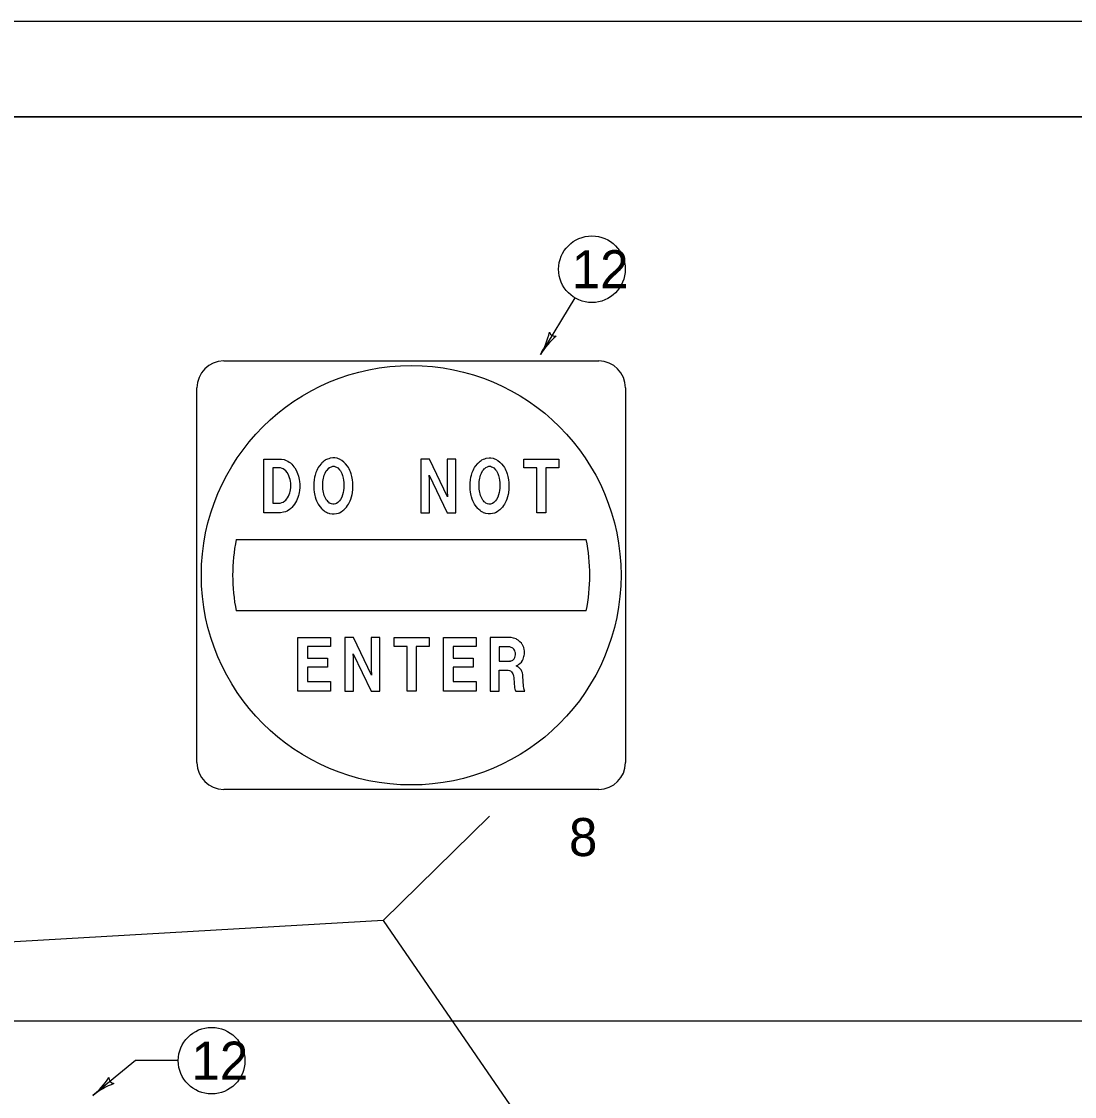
# Model space of a CAD drawing. Extents: x 1000 to 1036.3, y 1000 to 1022.
# Drawn here: x 1015.79 to 1021.32, y 1016.35 to 1022 of the extents above; entities that cross this region are included whole.
import ezdxf

# ---------------------------------------------------------------- set-up
doc = ezdxf.new("R2010")
doc.units = 0
doc.layers.add('Level 1', color=7, linetype='Continuous')
doc.layers.add('Level 10', color=7, linetype='Continuous')

msp = doc.modelspace()

# ---------------------------------------------------------------- linework, layer by layer
at = {"layer": 'Level 1'}
for p, q in [((1007, 1021.5), (1035.5, 1021.5)), ((1035.5, 1021.5), (1007, 1021.5)), ((1016.8542, 1020.2173), (1018.8229, 1020.2173)), ((1016.7136, 1018.1079), (1016.7136, 1020.0767)), ((1018.9636, 1020.0767), (1018.9636, 1018.1079)), ((1016.92, 1019.2798), (1018.7572, 1019.2798)), ((1018.7572, 1018.9048), (1016.92, 1018.9048)), ((1018.3606, 1018.6402), (1018.3571, 1018.6402)), ((1018.8229, 1017.9673), (1016.8542, 1017.9673)), ((1018.2503, 1017.8274), (1017.6916, 1017.2783)), ((1017.6916, 1017.2783), (1013.4919, 1017.0375)), ((1017.6916, 1017.2783), (1018.9246, 1015.4867)), ((1035.25, 1016.75), (1007.25, 1016.75))]:
    msp.add_line(p, q, dxfattribs=at)
for points in [[(1018.6984, 1020.5483), (1018.5172, 1020.2513)], [(1017.1528, 1019.4204), (1017.0651, 1019.4204), (1017.0651, 1019.7017), (1017.1528, 1019.7017)], [(1017.1528, 1019.7017), (1017.158, 1019.7017), (1017.172, 1019.6994), (1017.1826, 1019.695), (1017.1913, 1019.6906), (1017.1983, 1019.6862), (1017.2053, 1019.6818), (1017.2123, 1019.6751), (1017.2176, 1019.6684), (1017.2228, 1019.6618), (1017.2282, 1019.6552), (1017.2352, 1019.6441), (1017.2387, 1019.6353), (1017.2422, 1019.6263), (1017.2474, 1019.6131), (1017.2492, 1019.6043), (1017.2509, 1019.5953), (1017.2527, 1019.5843), (1017.2544, 1019.571), (1017.2544, 1019.5622), (1017.2544, 1019.5533), (1017.2527, 1019.5378), (1017.2509, 1019.5268), (1017.2492, 1019.5178), (1017.2474, 1019.5113), (1017.2439, 1019.5002), (1017.2404, 1019.4913), (1017.2369, 1019.4824), (1017.2317, 1019.4736), (1017.2264, 1019.4647), (1017.2193, 1019.4558), (1017.2123, 1019.447), (1017.2071, 1019.4426), (1017.1983, 1019.4359), (1017.1948, 1019.4337), (1017.1878, 1019.4293), (1017.1791, 1019.4248), (1017.1685, 1019.4227), (1017.1528, 1019.4204)], [(1017.4298, 1019.7083), (1017.4123, 1019.7061), (1017.4053, 1019.7039), (1017.3983, 1019.7017), (1017.3894, 1019.6973), (1017.3859, 1019.695), (1017.3807, 1019.6906), (1017.3754, 1019.6862), (1017.3702, 1019.6818), (1017.3684, 1019.6795), (1017.3562, 1019.664), (1017.3509, 1019.6574), (1017.3473, 1019.6508), (1017.3438, 1019.6418), (1017.3386, 1019.6308), (1017.3351, 1019.6175), (1017.3316, 1019.6064), (1017.3298, 1019.5932), (1017.3281, 1019.5777), (1017.3281, 1019.5666), (1017.3281, 1019.5599)], [(1017.5314, 1019.5599), (1017.5314, 1019.5733), (1017.5314, 1019.5798), (1017.5297, 1019.5932), (1017.5279, 1019.602), (1017.5262, 1019.6108), (1017.5227, 1019.6242), (1017.5192, 1019.6353), (1017.5157, 1019.6418), (1017.5122, 1019.6508), (1017.5087, 1019.6574), (1017.5034, 1019.664), (1017.4929, 1019.6773), (1017.4841, 1019.6862), (1017.4736, 1019.695), (1017.4613, 1019.7017), (1017.4561, 1019.7039), (1017.4491, 1019.7061), (1017.4368, 1019.7083), (1017.428, 1019.7083)], [(1017.8891, 1019.7017), (1017.8891, 1019.4204), (1017.9347, 1019.4204), (1017.9347, 1019.5953), (1017.9329, 1019.6175), (1018.0276, 1019.4204), (1018.0732, 1019.4204), (1018.0732, 1019.7017), (1018.0276, 1019.7017), (1018.0276, 1019.5356), (1018.0293, 1019.5046), (1017.9347, 1019.7017), (1017.8891, 1019.7017)], [(1018.1486, 1019.5599), (1018.1486, 1019.5666), (1018.1486, 1019.5777), (1018.1503, 1019.5932), (1018.1521, 1019.6064), (1018.1556, 1019.6175), (1018.1591, 1019.6308), (1018.1643, 1019.6418), (1018.1678, 1019.6508), (1018.1714, 1019.6574), (1018.1767, 1019.664), (1018.1889, 1019.6795), (1018.1907, 1019.6818), (1018.1959, 1019.6862), (1018.2012, 1019.6906), (1018.2064, 1019.695), (1018.2099, 1019.6973), (1018.2188, 1019.7017), (1018.2258, 1019.7039), (1018.2328, 1019.7061), (1018.2503, 1019.7083)], [(1018.2485, 1019.7083), (1018.2573, 1019.7083), (1018.2696, 1019.7061), (1018.2766, 1019.7039), (1018.2818, 1019.7017), (1018.2941, 1019.695), (1018.3046, 1019.6862), (1018.3134, 1019.6773), (1018.3239, 1019.664), (1018.3292, 1019.6574), (1018.3327, 1019.6508), (1018.3362, 1019.6418), (1018.3397, 1019.6353), (1018.3432, 1019.6242), (1018.3467, 1019.6108), (1018.3484, 1019.602), (1018.3502, 1019.5932), (1018.3519, 1019.5798), (1018.3519, 1019.5733), (1018.3519, 1019.5599)], [(1018.4291, 1019.7017), (1018.6132, 1019.7017), (1018.6132, 1019.6552), (1018.5448, 1019.6552), (1018.5448, 1019.4204), (1018.4975, 1019.4204), (1018.4975, 1019.6552), (1018.4291, 1019.6552), (1018.4291, 1019.7017)], [(1017.151, 1019.6552), (1017.1124, 1019.6552), (1017.1124, 1019.4713), (1017.151, 1019.4713)], [(1017.151, 1019.4713), (1017.1598, 1019.4736), (1017.1668, 1019.4758), (1017.1755, 1019.4824), (1017.1808, 1019.4868), (1017.1843, 1019.4913), (1017.1896, 1019.4979), (1017.1948, 1019.5068), (1017.1983, 1019.5157), (1017.2018, 1019.5245), (1017.2036, 1019.5312), (1017.2053, 1019.54), (1017.2071, 1019.5533), (1017.2071, 1019.5622), (1017.2071, 1019.5754), (1017.2053, 1019.5865), (1017.2036, 1019.5953), (1017.2001, 1019.6043), (1017.1948, 1019.6198), (1017.1878, 1019.6308), (1017.1808, 1019.6397), (1017.1738, 1019.6463), (1017.1668, 1019.6508), (1017.1615, 1019.6529), (1017.1528, 1019.6552), (1017.151, 1019.6552)], [(1017.3754, 1019.5643), (1017.3754, 1019.5688), (1017.3754, 1019.5777), (1017.3754, 1019.5843), (1017.3772, 1019.5932), (1017.3789, 1019.602), (1017.3807, 1019.6087), (1017.3824, 1019.6175), (1017.3877, 1019.6286), (1017.3929, 1019.6397), (1017.3947, 1019.6418), (1017.3983, 1019.6463), (1017.4018, 1019.6508), (1017.4053, 1019.6529), (1017.4105, 1019.6574), (1017.4193, 1019.6618), (1017.4263, 1019.664), (1017.4315, 1019.664), (1017.435, 1019.664), (1017.4403, 1019.6618), (1017.4456, 1019.6596), (1017.4526, 1019.6552), (1017.4613, 1019.6463), (1017.4666, 1019.6397), (1017.4736, 1019.6263), (1017.4771, 1019.6153), (1017.4806, 1019.602), (1017.4823, 1019.5909), (1017.4841, 1019.5798), (1017.4841, 1019.5688), (1017.4841, 1019.5643)], [(1018.1959, 1019.5643), (1018.1959, 1019.5688), (1018.1959, 1019.5777), (1018.1959, 1019.5843), (1018.1977, 1019.5932), (1018.1994, 1019.602), (1018.2012, 1019.6087), (1018.2029, 1019.6175), (1018.2082, 1019.6286), (1018.2134, 1019.6397), (1018.2152, 1019.6418), (1018.2188, 1019.6463), (1018.2223, 1019.6508), (1018.2258, 1019.6529), (1018.231, 1019.6574), (1018.2398, 1019.6618), (1018.2468, 1019.664), (1018.252, 1019.664), (1018.2555, 1019.664), (1018.2608, 1019.6618), (1018.2661, 1019.6596), (1018.2731, 1019.6552), (1018.2818, 1019.6463), (1018.2871, 1019.6397), (1018.2941, 1019.6263), (1018.2976, 1019.6153), (1018.3011, 1019.602), (1018.3028, 1019.5909), (1018.3046, 1019.5798), (1018.3046, 1019.5688), (1018.3046, 1019.5643)], [(1017.3281, 1019.5599), (1017.3281, 1019.5533), (1017.3281, 1019.5423), (1017.3298, 1019.5289), (1017.3316, 1019.5201), (1017.3333, 1019.5113), (1017.3351, 1019.5046), (1017.3386, 1019.4913), (1017.3421, 1019.4824), (1017.3456, 1019.4758), (1017.3509, 1019.4647), (1017.3544, 1019.4603), (1017.3684, 1019.4426), (1017.3719, 1019.4382), (1017.3807, 1019.4315), (1017.3859, 1019.4271), (1017.3894, 1019.4248), (1017.3947, 1019.4227), (1017.3983, 1019.4204), (1017.4053, 1019.4182), (1017.4105, 1019.416), (1017.4228, 1019.4138), (1017.4315, 1019.4138), (1017.435, 1019.4138), (1017.4456, 1019.416), (1017.4561, 1019.4182), (1017.4613, 1019.4204), (1017.4701, 1019.4248), (1017.4788, 1019.4315), (1017.4841, 1019.4359), (1017.4894, 1019.4403), (1017.4982, 1019.4492), (1017.5034, 1019.4581), (1017.5087, 1019.4647), (1017.5139, 1019.4758), (1017.5174, 1019.4824), (1017.5209, 1019.4913), (1017.5244, 1019.5046), (1017.5279, 1019.5157), (1017.5297, 1019.5245), (1017.5314, 1019.5444), (1017.5314, 1019.5599)], [(1017.4315, 1019.4647), (1017.4263, 1019.4647), (1017.4193, 1019.4669), (1017.4105, 1019.4713), (1017.4053, 1019.4758), (1017.4018, 1019.478), (1017.3983, 1019.4824), (1017.3947, 1019.4868), (1017.3929, 1019.4891), (1017.3877, 1019.5002), (1017.3824, 1019.5113), (1017.3807, 1019.5201), (1017.3789, 1019.5268), (1017.3772, 1019.5356), (1017.3754, 1019.5444), (1017.3754, 1019.5511), (1017.3754, 1019.5599), (1017.3754, 1019.5643)], [(1017.4841, 1019.5643), (1017.4841, 1019.5599), (1017.4841, 1019.5488), (1017.4823, 1019.5378), (1017.4806, 1019.5268), (1017.4771, 1019.5134), (1017.4736, 1019.5023), (1017.4666, 1019.4891), (1017.4613, 1019.4824), (1017.4526, 1019.4736), (1017.4456, 1019.4692), (1017.4403, 1019.4669), (1017.435, 1019.4647), (1017.4315, 1019.4647)], [(1018.3519, 1019.5599), (1018.3519, 1019.5444), (1018.3502, 1019.5245), (1018.3484, 1019.5157), (1018.3449, 1019.5046), (1018.3414, 1019.4913), (1018.3379, 1019.4824), (1018.3344, 1019.4758), (1018.3292, 1019.4647), (1018.3239, 1019.4581), (1018.3187, 1019.4492), (1018.3099, 1019.4403), (1018.3046, 1019.4359), (1018.2993, 1019.4315), (1018.2906, 1019.4248), (1018.2818, 1019.4204), (1018.2766, 1019.4182), (1018.2661, 1019.416), (1018.2555, 1019.4138), (1018.252, 1019.4138), (1018.2433, 1019.4138), (1018.231, 1019.416), (1018.2258, 1019.4182), (1018.2188, 1019.4204), (1018.2152, 1019.4227), (1018.2099, 1019.4248), (1018.2064, 1019.4271), (1018.2012, 1019.4315), (1018.1924, 1019.4382), (1018.1889, 1019.4426), (1018.1749, 1019.4603), (1018.1714, 1019.4647), (1018.1661, 1019.4758), (1018.1626, 1019.4824), (1018.1591, 1019.4913), (1018.1556, 1019.5046), (1018.1538, 1019.5113), (1018.1521, 1019.5201), (1018.1503, 1019.5289), (1018.1486, 1019.5423), (1018.1486, 1019.5533), (1018.1486, 1019.5599)], [(1018.252, 1019.4647), (1018.2468, 1019.4647), (1018.2398, 1019.4669), (1018.231, 1019.4713), (1018.2258, 1019.4758), (1018.2223, 1019.478), (1018.2188, 1019.4824), (1018.2152, 1019.4868), (1018.2134, 1019.4891), (1018.2082, 1019.5002), (1018.2029, 1019.5113), (1018.2012, 1019.5201), (1018.1994, 1019.5268), (1018.1977, 1019.5356), (1018.1959, 1019.5444), (1018.1959, 1019.5511), (1018.1959, 1019.5599), (1018.1959, 1019.5643)], [(1018.3046, 1019.5643), (1018.3046, 1019.5599), (1018.3046, 1019.5488), (1018.3028, 1019.5378), (1018.3011, 1019.5268), (1018.2976, 1019.5134), (1018.2941, 1019.5023), (1018.2871, 1019.4891), (1018.2818, 1019.4824), (1018.2731, 1019.4736), (1018.2661, 1019.4692), (1018.2608, 1019.4669), (1018.2555, 1019.4647), (1018.252, 1019.4647)], [(1017.2438, 1018.4829), (1017.2438, 1018.7642), (1017.4157, 1018.7642), (1017.4157, 1018.7177), (1017.2947, 1018.7177), (1017.2947, 1018.6557), (1017.3998, 1018.6557), (1017.3998, 1018.6092), (1017.2947, 1018.6092), (1017.2947, 1018.5338), (1017.4157, 1018.5338), (1017.4157, 1018.4829), (1017.2438, 1018.4829)], [(1017.4893, 1018.7642), (1017.4893, 1018.4829), (1017.5348, 1018.4829), (1017.5348, 1018.6578), (1017.5331, 1018.68), (1017.6278, 1018.4829), (1017.6733, 1018.4829), (1017.6733, 1018.7642), (1017.6278, 1018.7642), (1017.6278, 1018.5981), (1017.6295, 1018.5671), (1017.5348, 1018.7642), (1017.4893, 1018.7642)], [(1017.7488, 1018.7642), (1017.9328, 1018.7642), (1017.9328, 1018.7177), (1017.8645, 1018.7177), (1017.8645, 1018.4829), (1017.8171, 1018.4829), (1017.8171, 1018.7177), (1017.7488, 1018.7177), (1017.7488, 1018.7642)], [(1018.0083, 1018.4829), (1018.0083, 1018.7642), (1018.1801, 1018.7642), (1018.1801, 1018.7177), (1018.0591, 1018.7177), (1018.0591, 1018.6557), (1018.1643, 1018.6557), (1018.1643, 1018.6092), (1018.0591, 1018.6092), (1018.0591, 1018.5338), (1018.1801, 1018.5338), (1018.1801, 1018.4829), (1018.0083, 1018.4829)], [(1018.3641, 1018.7642), (1018.2537, 1018.7642), (1018.2537, 1018.4829), (1018.301, 1018.4829), (1018.301, 1018.5937), (1018.3431, 1018.5937)], [(1018.3571, 1018.7154), (1018.301, 1018.7154), (1018.301, 1018.6402), (1018.3606, 1018.6402)], [(1018.3571, 1018.6402), (1018.3606, 1018.6402), (1018.3694, 1018.6446), (1018.3729, 1018.6468), (1018.3764, 1018.649), (1018.3799, 1018.6534), (1018.3834, 1018.6601), (1018.3852, 1018.6668), (1018.3869, 1018.6733), (1018.3869, 1018.6778), (1018.3869, 1018.6844), (1018.3852, 1018.6888), (1018.3834, 1018.6955), (1018.3817, 1018.6978), (1018.3782, 1018.7043), (1018.3729, 1018.7088), (1018.3694, 1018.711), (1018.3641, 1018.7133), (1018.3571, 1018.7154)], [(1018.4343, 1018.4829), (1018.4325, 1018.4873), (1018.4308, 1018.4918), (1018.429, 1018.5007), (1018.4273, 1018.5073), (1018.4273, 1018.5095), (1018.4238, 1018.5627), (1018.4238, 1018.5693), (1018.422, 1018.5803), (1018.4185, 1018.587), (1018.4168, 1018.5914), (1018.415, 1018.5958), (1018.4114, 1018.6003), (1018.4097, 1018.6025), (1018.4079, 1018.6048), (1018.4027, 1018.6092), (1018.3992, 1018.6113), (1018.3957, 1018.6136), (1018.3904, 1018.6158), (1018.3957, 1018.618), (1018.3992, 1018.6203), (1018.4044, 1018.6247), (1018.4097, 1018.6291), (1018.4168, 1018.6358), (1018.422, 1018.6446), (1018.4255, 1018.6513), (1018.429, 1018.6645), (1018.4308, 1018.6712), (1018.4325, 1018.6778), (1018.4325, 1018.6867), (1018.4325, 1018.6955), (1018.4308, 1018.7022), (1018.429, 1018.7133), (1018.4255, 1018.7199), (1018.422, 1018.7265), (1018.4203, 1018.7288), (1018.4168, 1018.7354), (1018.4097, 1018.742), (1018.4062, 1018.7464), (1018.4009, 1018.7509), (1018.3974, 1018.7531), (1018.3939, 1018.7553), (1018.3904, 1018.7575), (1018.3834, 1018.7598), (1018.3764, 1018.7619), (1018.3641, 1018.7642)], [(1018.3431, 1018.5937), (1018.3483, 1018.5937), (1018.3553, 1018.5914), (1018.3606, 1018.5893), (1018.3658, 1018.5848), (1018.3694, 1018.5803), (1018.3729, 1018.5738), (1018.3747, 1018.5693), (1018.3764, 1018.5648), (1018.3782, 1018.5516), (1018.3817, 1018.5028), (1018.3817, 1018.5007), (1018.3834, 1018.494), (1018.3852, 1018.4896), (1018.3869, 1018.4852), (1018.3887, 1018.4829)], [(1018.3887, 1018.4829), (1018.4343, 1018.4829)], [(1016.6158, 1016.5428), (1016.3917, 1016.5428), (1016.1677, 1016.3593)]]:
    msp.add_lwpolyline(points, dxfattribs=at)
for centre, radius in [((1018.7874, 1020.6989), 0.175), ((1017.8386, 1019.0923), 1.1016), ((1016.7908, 1016.5428), 0.175)]:
    msp.add_circle(centre, radius, dxfattribs=at)
for centre, radius, start, end in [((1018.1837, 1020.4547), 0.3906, 328.6056, 347.2743), ((1018.5946, 1020.378), 0.0312, 197.3802, 279.4969), ((1018.8506, 1020.0478), 0.3906, 129.9527, 148.5995), ((1018.1837, 1020.4547), 0.3906, 328.5933, 328.6056), ((1016.8542, 1020.0766), 0.1406, 90, 180), ((1016.9557, 1020.0323), 0.3906, 28.2447, 28.2569), ((1018.823, 1020.0766), 0.1406, 0, 90), ((1017.8386, 1019.0923), 0.9375, 168.463, 191.537), ((1017.8386, 1019.0923), 0.9375, 348.463, 11.537), ((1016.8542, 1018.1079), 0.1406, 180, 270), ((1018.823, 1018.1079), 0.1406, 270, 360), ((1015.9201, 1016.6614), 0.3906, 309.337, 328.0057), ((1016.4153, 1016.0571), 0.3906, 110.6841, 129.3309), ((1016.2826, 1016.4534), 0.0312, 178.1116, 260.2283), ((1015.9201, 1016.6614), 0.3906, 309.3247, 309.337)]:
    msp.add_arc(centre, radius, start, end, dxfattribs=at)
at = {"layer": 'Level 10'}
msp.add_line((1036, 1022), (1000, 1022), dxfattribs=at)

# ---------------------------------------------------------------- texts
at = {"layer": 'Level 1'}
for s, p in [('12', (1018.6819, 1020.5989)), ('8', (1018.667, 1017.617)), ('12', (1016.6853, 1016.4428))]:
    msp.add_text(s, height=0.2, dxfattribs=at).set_placement(p)

doc.saveas('drawing.dxf')
